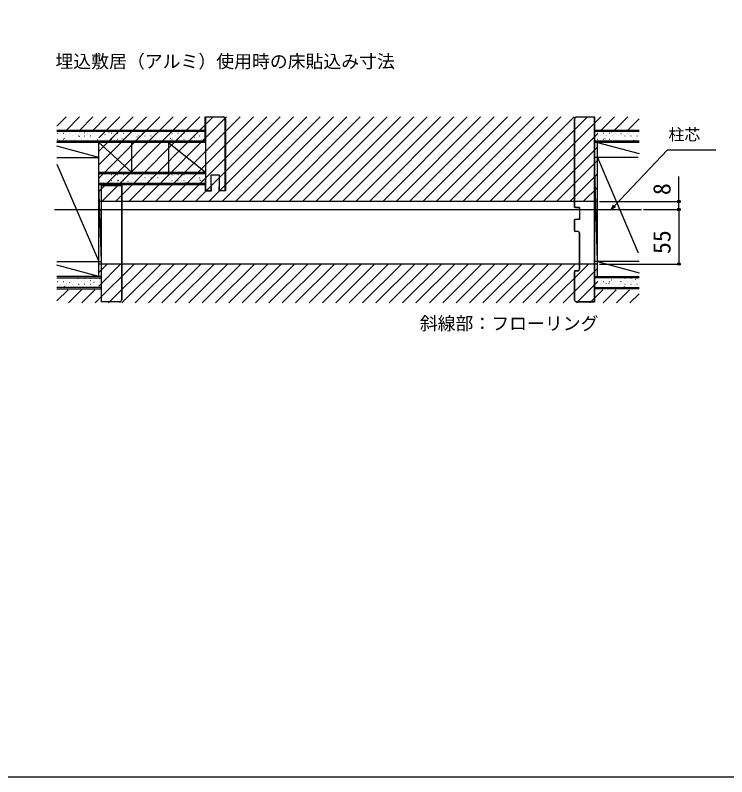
# Model space of a CAD drawing. Units: millimetres, scale not verified. Extents: x -525 to 525, y -783 to 779.
# Drawn here: x -23.2 to 335.2, y -783.3 to -399.6 of the extents above; entities that cross this region are included whole.
import ezdxf
from ezdxf.enums import TextEntityAlignment as Align

# ---------------------------------------------------------------- set-up
doc = ezdxf.new("R2010")
doc.units = ezdxf.units.MM
doc.header["$LTSCALE"] = 4
for name, color, linetype in [('0-2_USER1', 3, 'Continuous'), ('0-4_YKK_11E', 7, 'Continuous'), ('0-5_YKK_12', 2, 'Continuous'), ('0-6_YKK_13', 4, 'Continuous'), ('0-8_YKK_D', 6, 'Continuous'), ('0-9_YKK_ZWAK', 7, 'Continuous'), ('0-A_YSS_K', 3, 'Continuous')]:
    doc.layers.add(name, color=color, linetype=linetype)
doc.styles.add('ＭＳ ゴシック', font='')
doc.styles.get('ＭＳ ゴシック').set_extended_font_data('MS Gothic')

msp = doc.modelspace()

# ---------------------------------------------------------------- linework, layer by layer
at = {"layer": '0-4_YKK_11E'}
for p, q in [((81.537, -450.978), (72.537, -450.978)), ((268.537, -450.978), (259.537, -450.978)), ((268.537, -543.978), (268.537, -450.978)), ((72.537, -463.378), (72.437, -463.378)), ((72.537, -483.078), (72.437, -483.078)), ((30.287, -485.478), (30.287, -542.978)), ((75.637, -486.078), (75.537, -486.078)), ((79.437, -486.078), (79.537, -486.078)), ((260.037, -508.578), (259.037, -508.578)), ((260.937, -527.478), (260.937, -509.478)), ((261.037, -509.478), (261.037, -527.478)), ((258.437, -542.978), (258.437, -528.978)), ((259.037, -528.378), (260.037, -528.378)), ((259.537, -543.978), (268.537, -543.978))]:
    msp.add_line(p, q, dxfattribs=at)
for points in [[(72.437, -463.378), (72.437, -450.878), (81.537, -450.878)], [(72.537, -450.978), (72.537, -487.978), (75.537, -487.978), (75.537, -479.978), (79.537, -479.978), (79.537, -487.978), (82.537, -487.978), (82.537, -451.978)], [(82.637, -451.978), (82.637, -488.078), (79.437, -488.078), (79.437, -486.078)], [(261.037, -497.078), (260.937, -497.078), (260.937, -496.578), (258.746, -496.578), (258.437, -496.269), (258.437, -451.978)], [(258.537, -451.978), (258.537, -496.228), (258.787, -496.478), (261.037, -496.478), (261.037, -502.478), (258.787, -502.478), (258.537, -502.728), (258.537, -508.478), (260.037, -508.478)], [(259.537, -450.878), (268.637, -450.878), (268.637, -463.378), (268.537, -463.378)], [(72.437, -483.078), (72.437, -488.078), (75.637, -488.078), (75.637, -486.078)], [(29.287, -543.978), (20.287, -543.978), (20.287, -516.478), (20.287, -485.478), (26.787, -485.478), (30.287, -485.478)], [(26.887, -485.478), (26.887, -485.378), (30.387, -485.378), (30.387, -542.978)], [(258.437, -507.978), (258.437, -502.686), (258.746, -502.378), (260.937, -502.378), (260.937, -501.878), (261.037, -501.878)], [(260.037, -528.478), (258.537, -528.478), (258.537, -542.978)], [(29.287, -544.078), (20.187, -544.078), (20.187, -531.578), (20.287, -531.578)], [(268.537, -531.578), (268.637, -531.578), (268.637, -544.078), (259.537, -544.078)]]:
    msp.add_lwpolyline(points, dxfattribs=at)
for centre, radius, start, end in [((81.537, -451.978), 1.1, 360, 90), ((81.537, -451.978), 1, 0, 90), ((259.537, -451.978), 1.1, 90, 180), ((259.537, -451.978), 1, 90, 180), ((259.037, -507.978), 0.6, 180, 270), ((260.037, -509.478), 1, 0, 90), ((260.037, -509.478), 0.9, 0, 90), ((259.037, -528.978), 0.6, 90, 180), ((260.037, -527.478), 1, 270, 0), ((260.037, -527.478), 0.9, 270, 0), ((29.287, -542.978), 1, 270, 0), ((29.287, -542.978), 1.1, 270, 360), ((259.537, -542.978), 1.1, 180, 270), ((259.537, -542.978), 1, 180, 270)]:
    msp.add_arc(centre, radius, start, end, dxfattribs=at)
at = {"layer": '0-5_YKK_12'}
msp.add_line((-3.463, -497.478), (292.287, -497.478), dxfattribs=at)
at = {"layer": '0-6_YKK_13'}
for p, q in [((-2.213, -455.521), (2.43, -450.878)), ((2.566, -457.478), (9.166, -450.878)), ((9.301, -457.478), (15.901, -450.878)), ((16.036, -457.478), (22.636, -450.878)), ((18.787, -461.462), (29.371, -450.878)), ((18.787, -468.197), (36.106, -450.878)), ((18.787, -474.932), (42.841, -450.878)), ((18.787, -481.667), (49.577, -450.878)), ((18.787, -488.402), (56.312, -450.878)), ((20.447, -493.478), (63.047, -450.878)), ((27.182, -493.478), (69.782, -450.878)), ((33.917, -493.478), (76.517, -450.878)), ((40.653, -493.478), (83.253, -450.878)), ((47.388, -493.478), (89.988, -450.878)), ((54.123, -493.478), (96.723, -450.878)), ((60.858, -493.478), (103.458, -450.878)), ((67.593, -493.478), (110.193, -450.878)), ((74.329, -493.478), (116.929, -450.878)), ((81.064, -493.478), (123.664, -450.878)), ((87.799, -493.478), (130.399, -450.878)), ((94.534, -493.478), (137.134, -450.878)), ((101.269, -493.478), (143.869, -450.878)), ((108.005, -493.478), (150.605, -450.878)), ((114.74, -493.478), (157.34, -450.878)), ((121.475, -493.478), (164.075, -450.878)), ((128.21, -493.478), (170.81, -450.878)), ((134.945, -493.478), (177.545, -450.878)), ((141.681, -493.478), (184.281, -450.878)), ((148.416, -493.478), (191.016, -450.878)), ((155.151, -493.478), (197.751, -450.878)), ((161.886, -493.478), (204.486, -450.878)), ((168.621, -493.478), (211.221, -450.878)), ((175.356, -493.478), (217.956, -450.878)), ((182.092, -493.478), (224.692, -450.878)), ((188.827, -493.478), (231.427, -450.878)), ((195.562, -493.478), (238.162, -450.878)), ((202.297, -493.478), (244.897, -450.878)), ((209.032, -493.478), (251.632, -450.878)), ((215.768, -493.478), (258.368, -450.878)), ((222.503, -493.478), (265.103, -450.878)), ((229.238, -493.478), (271.838, -450.878)), ((272.074, -457.377), (278.573, -450.878)), ((278.73, -457.456), (285.308, -450.878)), ((285.386, -457.535), (291.037, -451.884)), ((235.973, -493.478), (270.037, -459.414)), ((242.708, -493.478), (270.037, -466.149)), ((249.444, -493.478), (270.037, -472.884)), ((256.179, -493.478), (270.037, -479.619)), ((262.914, -493.478), (270.037, -486.354)), ((270.037, -493.478), (18.787, -493.478)), ((269.649, -493.478), (270.037, -493.09)), ((16.993, -544.578), (36.593, -524.978)), ((270.037, -524.978), (18.787, -524.978)), ((18.787, -529.314), (23.123, -524.978)), ((18.787, -536.049), (29.858, -524.978)), ((23.729, -544.578), (43.329, -524.978)), ((30.464, -544.578), (50.064, -524.978)), ((37.199, -544.578), (56.799, -524.978)), ((43.934, -544.578), (63.534, -524.978)), ((50.669, -544.578), (70.269, -524.978)), ((57.405, -544.578), (77.005, -524.978)), ((64.14, -544.578), (83.74, -524.978)), ((70.875, -544.578), (90.475, -524.978)), ((77.61, -544.578), (97.21, -524.978)), ((84.345, -544.578), (103.945, -524.978)), ((91.081, -544.578), (110.681, -524.978)), ((97.816, -544.578), (117.416, -524.978)), ((104.551, -544.578), (124.151, -524.978)), ((111.286, -544.578), (130.886, -524.978)), ((118.021, -544.578), (137.621, -524.978)), ((124.756, -544.578), (144.356, -524.978)), ((131.492, -544.578), (151.092, -524.978)), ((138.227, -544.578), (157.827, -524.978)), ((144.962, -544.578), (164.562, -524.978)), ((151.697, -544.578), (171.297, -524.978)), ((158.432, -544.578), (178.032, -524.978)), ((165.168, -544.578), (184.768, -524.978)), ((171.903, -544.578), (191.503, -524.978)), ((178.638, -544.578), (198.238, -524.978)), ((185.373, -544.578), (204.973, -524.978)), ((192.108, -544.578), (211.708, -524.978)), ((198.844, -544.578), (218.444, -524.978)), ((205.579, -544.578), (225.179, -524.978)), ((212.314, -544.578), (231.914, -524.978)), ((219.049, -544.578), (238.649, -524.978)), ((225.784, -544.578), (245.384, -524.978)), ((232.52, -544.578), (252.12, -524.978)), ((239.255, -544.578), (258.855, -524.978)), ((245.99, -544.578), (265.59, -524.978)), ((252.725, -544.578), (270.037, -527.266)), ((259.46, -544.578), (270.037, -534.001)), ((-2.213, -543.578), (3.388, -537.978)), ((3.523, -544.578), (10.123, -537.978)), ((10.258, -544.578), (16.858, -537.978)), ((266.195, -544.578), (272.795, -537.978)), ((272.931, -544.578), (279.531, -537.978)), ((279.666, -544.578), (286.266, -537.978)), ((286.401, -544.578), (291.037, -539.942))]:
    msp.add_line(p, q, dxfattribs=at)
at = {"layer": '0-8_YKK_D'}
for p, q in [((271.037, -493.478), (312.037, -493.478)), ((293.287, -497.478), (312.037, -497.478)), ((294.287, -497.478), (312.037, -497.478)), ((311.037, -497.478), (311.037, -524.978)), ((271.037, -524.978), (312.037, -524.978))]:
    msp.add_line(p, q, dxfattribs=at)
for points in [[(276.957, -497.478), (278.709, -495.625), (305.338, -467.478), (329.73, -467.478)], [(311.037, -497.478), (311.037, -493.478), (311.037, -480.837)], [(279.206, -496.095), (276.957, -497.478), (278.213, -495.156)]]:
    msp.add_lwpolyline(points, dxfattribs=at)
for centre in [(311.037, -493.478), (311.037, -497.478), (311.037, -497.478), (311.037, -524.978)]:
    msp.add_circle(centre, 0.637, dxfattribs=at)
at = {"layer": '0-9_YKK_ZWAK'}
msp.add_lwpolyline([(-525, -783.3), (525, -783.3), (525, 746.7)], dxfattribs=at)
at = {"layer": '0-A_YSS_K'}
for p, q in [((-2.213, -457.478), (72.537, -457.478)), ((72.537, -458.228), (-2.213, -458.228)), ((-2.07, -459.017), (-2.02, -459.017)), ((-0.455, -460.392), (-0.405, -460.392)), ((-0.302, -459.132), (-0.293, -459.129)), ((0.97, -459.017), (1.02, -459.017)), ((2.585, -460.392), (2.635, -460.392)), ((4.01, -459.017), (4.06, -459.017)), ((4.175, -459.922), (4.258, -459.866)), ((5.625, -460.392), (5.675, -460.392)), ((6.207, -459.668), (6.217, -459.665)), ((7.05, -459.017), (7.1, -459.017)), ((8.665, -460.392), (8.715, -460.392)), ((8.95, -458.697), (8.96, -458.693)), ((10.09, -459.017), (10.14, -459.017)), ((11.667, -458.881), (11.75, -458.825)), ((11.705, -460.392), (11.755, -460.392)), ((12.716, -460.204), (12.726, -460.2)), ((13.13, -459.017), (13.18, -459.017)), ((14.745, -460.392), (14.795, -460.392)), ((15.46, -459.232), (15.469, -459.229)), ((16.17, -459.017), (16.22, -459.017)), ((16.47, -459.62), (16.553, -459.564)), ((17.785, -460.392), (17.835, -460.392)), ((19.21, -459.017), (19.26, -459.017)), ((20.825, -460.392), (20.875, -460.392)), ((21.969, -459.768), (21.978, -459.765)), ((22.25, -459.017), (22.3, -459.017)), ((23.865, -460.392), (23.915, -460.392)), ((23.961, -458.578), (24.045, -458.523)), ((25.089, -458.663), (25.098, -458.66)), ((25.29, -459.017), (25.34, -459.017)), ((26.905, -460.392), (26.955, -460.392)), ((28.33, -459.017), (28.38, -459.017)), ((28.478, -460.304), (28.488, -460.301)), ((29.945, -460.392), (29.995, -460.392)), ((31.37, -459.017), (31.42, -459.017)), ((31.598, -459.199), (31.608, -459.196)), ((32.985, -460.392), (33.035, -460.392)), ((33.258, -460.261), (33.342, -460.205)), ((34.41, -459.017), (34.46, -459.017)), ((36.025, -460.392), (36.075, -460.392)), ((37.45, -459.017), (37.5, -459.017)), ((38.107, -459.735), (38.117, -459.732)), ((39.065, -460.392), (39.115, -460.392)), ((40.49, -459.017), (40.54, -459.017)), ((40.75, -459.22), (40.834, -459.164)), ((40.898, -458.747), (40.907, -458.744)), ((42.105, -460.392), (42.155, -460.392)), ((43.53, -459.017), (43.58, -459.017)), ((44.617, -460.271), (44.626, -460.268)), ((45.145, -460.392), (45.195, -460.392)), ((45.553, -459.959), (45.636, -459.903)), ((46.57, -459.017), (46.62, -459.017)), ((47.407, -459.283), (47.416, -459.28)), ((48.185, -460.392), (48.235, -460.392)), ((49.61, -459.017), (49.66, -459.017)), ((50.15, -458.312), (50.159, -458.308)), ((51.225, -460.392), (51.275, -460.392)), ((52.65, -459.017), (52.7, -459.017)), ((53.045, -458.918), (53.128, -458.862)), ((53.916, -459.819), (53.926, -459.816)), ((54.265, -460.392), (54.315, -460.392)), ((55.69, -459.017), (55.74, -459.017)), ((56.659, -458.848), (56.669, -458.844)), ((57.305, -460.392), (57.355, -460.392)), ((58.73, -459.017), (58.78, -459.017)), ((60.345, -460.392), (60.395, -460.392)), ((60.425, -460.355), (60.435, -460.352)), ((61.77, -459.017), (61.82, -459.017)), ((63.169, -459.384), (63.178, -459.38)), ((63.385, -460.392), (63.435, -460.392)), ((64.81, -459.017), (64.86, -459.017)), ((66.289, -458.279), (66.298, -458.275)), ((66.425, -460.392), (66.475, -460.392)), ((67.85, -459.017), (67.9, -459.017)), ((69.465, -460.392), (69.515, -460.392)), ((69.678, -459.919), (69.687, -459.916)), ((69.834, -459.559), (69.917, -459.504)), ((70.89, -459.017), (70.94, -459.017)), ((72.537, -457.478), (72.537, -484.978)), ((268.537, -457.478), (291.037, -457.478)), ((268.537, -457.478), (268.537, -537.478)), ((291.037, -458.228), (268.537, -458.228)), ((268.705, -460.392), (268.755, -460.392)), ((269.576, -459.535), (269.659, -459.48)), ((270.096, -460.222), (270.105, -460.218)), ((270.13, -459.017), (270.18, -459.017)), ((271.745, -460.392), (271.795, -460.392)), ((273.17, -459.017), (273.22, -459.017)), ((273.216, -459.117), (273.225, -459.113)), ((274.378, -460.274), (274.462, -460.219)), ((274.785, -460.392), (274.835, -460.392)), ((276.21, -459.017), (276.26, -459.017)), ((277.068, -458.494), (277.151, -458.439)), ((277.825, -460.392), (277.875, -460.392)), ((279.25, -459.017), (279.3, -459.017)), ((279.725, -459.653), (279.735, -459.649)), ((280.865, -460.392), (280.915, -460.392)), ((281.87, -459.233), (281.954, -459.178)), ((282.29, -459.017), (282.34, -459.017)), ((282.515, -458.665), (282.525, -458.661)), ((283.905, -460.392), (283.955, -460.392)), ((285.33, -459.017), (285.38, -459.017)), ((286.234, -460.189), (286.244, -460.185)), ((286.945, -460.392), (286.995, -460.392)), ((288.37, -459.017), (288.42, -459.017)), ((289.025, -459.2), (289.034, -459.197)), ((289.985, -460.392), (290.035, -460.392)), ((-2.213, -462.978), (72.537, -462.978)), ((72.537, -463.728), (-2.213, -463.728)), ((-2.07, -462.007), (-2.02, -462.007)), ((0.297, -461.761), (0.306, -461.758)), ((0.97, -462.007), (1.02, -462.007)), ((1.486, -461.702), (1.569, -461.646)), ((3.417, -460.656), (3.426, -460.653)), ((4.01, -462.007), (4.06, -462.007)), ((6.806, -462.297), (6.816, -462.293)), ((7.05, -462.007), (7.1, -462.007)), ((8.978, -460.661), (9.061, -460.605)), ((9.926, -461.192), (9.936, -461.189)), ((10.09, -462.007), (10.14, -462.007)), ((13.13, -462.007), (13.18, -462.007)), ((13.315, -462.833), (13.325, -462.829)), ((16.17, -462.007), (16.22, -462.007)), ((16.436, -461.728), (16.445, -461.724)), ((18.274, -462.343), (18.358, -462.288)), ((18.787, -471.228), (18.787, -463.728)), ((18.787, -463.728), (35.287, -478.728)), ((19.21, -462.007), (19.26, -462.007)), ((19.226, -460.74), (19.235, -460.736)), ((22.25, -462.007), (22.3, -462.007)), ((22.945, -462.264), (22.954, -462.26)), ((25.29, -462.007), (25.34, -462.007)), ((25.735, -461.276), (25.744, -461.272)), ((25.766, -461.302), (25.85, -461.247)), ((28.33, -462.007), (28.38, -462.007)), ((29.454, -462.8), (29.463, -462.796)), ((30.569, -462.041), (30.652, -461.985)), ((31.37, -462.007), (31.42, -462.007)), ((32.244, -461.812), (32.254, -461.808)), ((34.41, -462.007), (34.46, -462.007)), ((34.987, -460.84), (34.997, -460.837)), ((35.287, -463.728), (35.287, -478.728)), ((37.45, -462.007), (37.5, -462.007)), ((38.061, -461), (38.144, -460.944)), ((38.753, -462.347), (38.763, -462.344)), ((40.49, -462.007), (40.54, -462.007)), ((41.497, -461.376), (41.506, -461.373)), ((43.53, -462.007), (43.58, -462.007)), ((45.263, -462.883), (45.272, -462.88)), ((46.57, -462.007), (46.62, -462.007)), ((47.358, -462.682), (47.441, -462.627)), ((48.006, -461.912), (48.015, -461.909)), ((49.61, -462.007), (49.66, -462.007)), ((51.126, -460.807), (51.135, -460.804)), ((52.65, -462.007), (52.7, -462.007)), ((54.037, -463.728), (54.037, -478.728)), ((54.037, -463.728), (72.537, -478.728)), ((54.515, -462.448), (54.525, -462.445)), ((54.85, -461.641), (54.933, -461.586)), ((55.69, -462.007), (55.74, -462.007)), ((57.635, -461.343), (57.645, -461.34)), ((58.73, -462.007), (58.78, -462.007)), ((59.652, -462.38), (59.736, -462.325)), ((61.77, -462.007), (61.82, -462.007)), ((62.342, -460.6), (62.425, -460.545)), ((64.144, -461.879), (64.154, -461.876)), ((64.81, -462.007), (64.86, -462.007)), ((66.935, -460.891), (66.944, -460.887)), ((67.144, -461.339), (67.228, -461.284)), ((67.85, -462.007), (67.9, -462.007)), ((70.654, -462.415), (70.663, -462.411)), ((70.89, -462.007), (70.94, -462.007)), ((268.537, -462.978), (291.037, -462.978)), ((291.037, -463.728), (268.537, -463.728)), ((270.13, -462.007), (270.18, -462.007)), ((271.072, -462.717), (271.081, -462.714)), ((273.17, -462.007), (273.22, -462.007)), ((273.862, -461.729), (273.871, -461.726)), ((276.21, -462.007), (276.26, -462.007)), ((276.213, -462.978), (276.266, -462.942)), ((276.605, -460.758), (276.614, -460.754)), ((279.25, -462.007), (279.3, -462.007)), ((280.371, -462.265), (280.381, -462.261)), ((282.29, -462.007), (282.34, -462.007)), ((283.114, -461.293), (283.124, -461.29)), ((283.675, -461.956), (283.758, -461.901)), ((285.33, -462.007), (285.38, -462.007)), ((286.88, -462.801), (286.89, -462.797)), ((288.37, -462.007), (288.42, -462.007)), ((288.478, -462.695), (288.561, -462.64)), ((289.623, -461.829), (289.633, -461.826)), ((18.787, -471.228), (-2.213, -465.601)), ((-2.213, -471.228), (18.787, -471.228)), ((18.787, -523.728), (18.787, -471.228)), ((290.66, -471.228), (268.537, -471.228)), ((270.037, -523.728), (268.537, -471.228)), ((270.037, -523.728), (270.037, -471.228)), ((270.037, -471.228), (290.66, -519.349)), ((-2.213, -474.728), (18.787, -523.728)), ((18.787, -478.728), (72.537, -478.728)), ((72.537, -479.478), (18.787, -479.478)), ((19.21, -479.947), (19.26, -479.947)), ((19.21, -482.937), (19.26, -482.937)), ((19.379, -483.413), (19.388, -483.41)), ((19.539, -481.094), (19.623, -481.039)), ((20.825, -481.322), (20.875, -481.322)), ((21.523, -479.813), (21.533, -479.809)), ((22.122, -482.442), (22.132, -482.438)), ((22.25, -479.947), (22.3, -479.947)), ((22.25, -482.937), (22.3, -482.937)), ((23.865, -481.322), (23.915, -481.322)), ((25.242, -481.337), (25.252, -481.333)), ((25.29, -479.947), (25.34, -479.947)), ((25.29, -482.937), (25.34, -482.937)), ((26.905, -481.322), (26.955, -481.322)), ((27.031, -480.053), (27.115, -479.998)), ((28.033, -480.349), (28.042, -480.345)), ((28.33, -479.947), (28.38, -479.947)), ((28.33, -482.937), (28.38, -482.937)), ((28.631, -482.978), (28.641, -482.974)), ((28.836, -482.777), (28.919, -482.721)), ((29.945, -481.322), (29.995, -481.322)), ((31.37, -479.947), (31.42, -479.947)), ((31.37, -482.937), (31.42, -482.937)), ((31.752, -481.873), (31.761, -481.869)), ((32.985, -481.322), (33.035, -481.322)), ((34.41, -479.947), (34.46, -479.947)), ((34.41, -482.937), (34.46, -482.937)), ((34.542, -480.885), (34.551, -480.881)), ((36.025, -481.322), (36.075, -481.322)), ((36.328, -481.736), (36.411, -481.68)), ((37.285, -479.913), (37.294, -479.91)), ((37.45, -479.947), (37.5, -479.947)), ((37.45, -482.937), (37.5, -482.937)), ((38.261, -482.409), (38.27, -482.405)), ((39.065, -481.322), (39.115, -481.322)), ((40.49, -479.947), (40.54, -479.947)), ((40.49, -482.937), (40.54, -482.937)), ((41.051, -481.42), (41.06, -481.417)), ((41.131, -482.475), (41.214, -482.419)), ((42.105, -481.322), (42.155, -481.322)), ((43.53, -479.947), (43.58, -479.947)), ((43.53, -482.937), (43.58, -482.937)), ((43.794, -480.449), (43.804, -480.446)), ((43.82, -480.695), (43.903, -480.639)), ((44.77, -482.944), (44.779, -482.941)), ((45.145, -481.322), (45.195, -481.322)), ((46.57, -479.947), (46.62, -479.947)), ((46.57, -482.937), (46.62, -482.937)), ((47.56, -481.956), (47.57, -481.953)), ((48.185, -481.322), (48.235, -481.322)), ((48.623, -481.434), (48.706, -481.378)), ((49.61, -479.947), (49.66, -479.947)), ((49.61, -482.937), (49.66, -482.937)), ((50.303, -480.985), (50.313, -480.982)), ((51.225, -481.322), (51.275, -481.322)), ((51.312, -479.654), (51.395, -479.598)), ((52.65, -479.947), (52.7, -479.947)), ((52.65, -482.937), (52.7, -482.937)), ((53.423, -479.88), (53.433, -479.877)), ((54.07, -482.492), (54.079, -482.489)), ((54.265, -481.322), (54.315, -481.322)), ((55.69, -479.947), (55.74, -479.947)), ((55.69, -482.937), (55.74, -482.937)), ((56.115, -480.393), (56.198, -480.337)), ((56.813, -481.521), (56.822, -481.518)), ((57.305, -481.322), (57.355, -481.322)), ((57.919, -483.116), (58.003, -483.061)), ((58.73, -479.947), (58.78, -479.947)), ((58.73, -482.937), (58.78, -482.937)), ((59.933, -480.416), (59.942, -480.413)), ((60.345, -481.322), (60.395, -481.322)), ((60.579, -483.028), (60.588, -483.025)), ((61.77, -479.947), (61.82, -479.947)), ((61.77, -482.937), (61.82, -482.937)), ((63.322, -482.057), (63.331, -482.054)), ((63.385, -481.322), (63.435, -481.322)), ((64.81, -479.947), (64.86, -479.947)), ((64.81, -482.937), (64.86, -482.937)), ((65.411, -482.075), (65.495, -482.02)), ((66.425, -481.322), (66.475, -481.322)), ((66.442, -480.952), (66.451, -480.949)), ((67.85, -479.947), (67.9, -479.947)), ((67.85, -482.937), (67.9, -482.937)), ((69.232, -479.964), (69.242, -479.961)), ((69.465, -481.322), (69.515, -481.322)), ((69.831, -482.593), (69.841, -482.589)), ((70.214, -482.814), (70.297, -482.759)), ((70.89, -479.947), (70.94, -479.947)), ((70.89, -482.937), (70.94, -482.937)), ((18.787, -484.228), (72.537, -484.228)), ((20.287, -523.728), (18.787, -484.978)), ((18.787, -484.978), (72.537, -484.978)), ((20.287, -537.478), (20.287, -484.978)), ((21.344, -483.818), (21.428, -483.762)), ((25.888, -483.949), (25.898, -483.946)), ((33.639, -483.516), (33.722, -483.46)), ((35.141, -483.513), (35.15, -483.51)), ((41.65, -484.049), (41.659, -484.046)), ((50.427, -484.157), (50.511, -484.102)), ((51.279, -483.48), (51.289, -483.477)), ((57.789, -484.016), (57.798, -484.013)), ((62.722, -483.855), (62.805, -483.8)), ((67.088, -483.564), (67.097, -483.561)), ((-2.213, -523.728), (20.287, -523.728)), ((-2.213, -523.728), (20.287, -523.728)), ((18.787, -531.228), (-2.213, -525.601)), ((18.787, -531.228), (18.787, -523.728)), ((291.037, -523.728), (268.537, -523.728)), ((20.287, -531.228), (-2.213, -531.228)), ((-2.213, -531.978), (20.287, -531.978)), ((-0.455, -532.152), (-0.405, -532.152)), ((1.733, -532.276), (1.742, -532.273)), ((2.585, -532.152), (2.635, -532.152)), ((5.625, -532.152), (5.675, -532.152)), ((8.242, -532.812), (8.251, -532.809)), ((8.665, -532.152), (8.715, -532.152)), ((11.705, -532.152), (11.755, -532.152)), ((14.745, -532.152), (14.795, -532.152)), ((17.541, -532.36), (17.551, -532.357)), ((17.785, -532.152), (17.835, -532.152)), ((19.107, -532.312), (19.191, -532.257)), ((268.537, -531.228), (291.037, -531.228)), ((291.037, -531.978), (268.537, -531.978)), ((268.705, -532.152), (268.755, -532.152)), ((271.745, -532.152), (271.795, -532.152)), ((274.785, -532.152), (274.835, -532.152)), ((274.921, -532.378), (274.93, -532.374)), ((277.016, -532.967), (277.099, -532.911)), ((277.825, -532.152), (277.875, -532.152)), ((280.865, -532.152), (280.915, -532.152)), ((281.43, -532.914), (281.439, -532.91)), ((283.905, -532.152), (283.955, -532.152)), ((286.945, -532.152), (286.995, -532.152)), ((289.311, -532.665), (289.394, -532.609)), ((289.985, -532.152), (290.035, -532.152)), ((20.287, -536.728), (-2.213, -536.728)), ((-2.07, -533.767), (-2.02, -533.767)), ((-1.387, -533.381), (-1.378, -533.378)), ((-0.455, -535.142), (-0.405, -535.142)), ((-0.411, -535.876), (-0.402, -535.873)), ((0.97, -533.767), (1.02, -533.767)), ((1.434, -536.174), (1.517, -536.119)), ((2.379, -534.888), (2.388, -534.885)), ((2.585, -535.142), (2.635, -535.142)), ((4.01, -533.767), (4.06, -533.767)), ((4.123, -534.394), (4.207, -534.339)), ((5.122, -533.917), (5.131, -533.914)), ((5.625, -535.142), (5.675, -535.142)), ((6.098, -536.412), (6.107, -536.409)), ((7.05, -533.767), (7.1, -533.767)), ((8.665, -535.142), (8.715, -535.142)), ((8.888, -535.424), (8.897, -535.421)), ((8.926, -535.133), (9.009, -535.078)), ((10.09, -533.767), (10.14, -533.767)), ((11.615, -533.353), (11.699, -533.298)), ((11.631, -534.453), (11.641, -534.45)), ((11.705, -535.142), (11.755, -535.142)), ((13.13, -533.767), (13.18, -533.767)), ((14.745, -535.142), (14.795, -535.142)), ((14.751, -533.348), (14.761, -533.345)), ((15.397, -535.96), (15.407, -535.957)), ((16.17, -533.767), (16.22, -533.767)), ((16.418, -534.092), (16.501, -534.037)), ((17.785, -535.142), (17.835, -535.142)), ((18.14, -534.989), (18.15, -534.985)), ((19.21, -533.767), (19.26, -533.767)), ((268.537, -536.728), (291.037, -536.728)), ((268.705, -535.142), (268.755, -535.142)), ((269.387, -534.337), (269.397, -534.334)), ((269.524, -534.008), (269.607, -533.952)), ((270.13, -533.767), (270.18, -533.767)), ((271.745, -535.142), (271.795, -535.142)), ((272.178, -533.349), (272.187, -533.346)), ((272.776, -535.978), (272.786, -535.975)), ((273.17, -533.767), (273.22, -533.767)), ((274.327, -534.747), (274.41, -534.691)), ((274.785, -535.142), (274.835, -535.142)), ((275.897, -534.873), (275.906, -534.87)), ((276.21, -533.767), (276.26, -533.767)), ((277.825, -535.142), (277.875, -535.142)), ((278.687, -533.885), (278.696, -533.882)), ((279.25, -533.767), (279.3, -533.767)), ((279.286, -536.514), (279.295, -536.511)), ((280.865, -535.142), (280.915, -535.142)), ((281.819, -533.706), (281.902, -533.65)), ((282.29, -533.767), (282.34, -533.767)), ((282.406, -535.409), (282.415, -535.406)), ((283.624, -536.429), (283.707, -536.374)), ((283.905, -535.142), (283.955, -535.142)), ((285.196, -534.421), (285.205, -534.418)), ((285.33, -533.767), (285.38, -533.767)), ((286.945, -535.142), (286.995, -535.142)), ((287.939, -533.45), (287.949, -533.446)), ((288.37, -533.767), (288.42, -533.767)), ((288.915, -535.945), (288.925, -535.942)), ((289.985, -535.142), (290.035, -535.142)), ((-2.213, -537.478), (20.287, -537.478)), ((291.037, -537.478), (268.537, -537.478))]:
    msp.add_line(p, q, dxfattribs=at)
for points in [[(270.037, -471.228), (270.037, -463.728), (291.037, -469.354)], [(270.037, -531.228), (270.037, -523.728), (291.037, -529.354)]]:
    msp.add_lwpolyline(points, dxfattribs=at)

# ---------------------------------------------------------------- texts
at = {"layer": '0-2_USER1', "style": 'ＭＳ ゴシック'}
for s, p in [('埋込敷居（アルミ）使用時の床貼込み寸法', (-2.98, -428.165)), ('斜線部：フローリング', (180.568, -560.206))]:
    msp.add_text(s, height=6.598, dxfattribs=at).set_placement(p, align=Align.BOTTOM_LEFT)
at = {"layer": '0-8_YKK_D', "style": 'ＭＳ ゴシック'}
msp.add_text('柱芯', height=5.865, dxfattribs=at).set_placement((305.858, -464.46), align=Align.BOTTOM_LEFT)
for s, p in [('8', (309.537, -490.246)), ('55', (309.537, -519.955))]:
    msp.add_text(s, height=8.798, rotation=90, dxfattribs=at).set_placement(p, align=Align.BOTTOM_LEFT)

doc.saveas('drawing.dxf')
